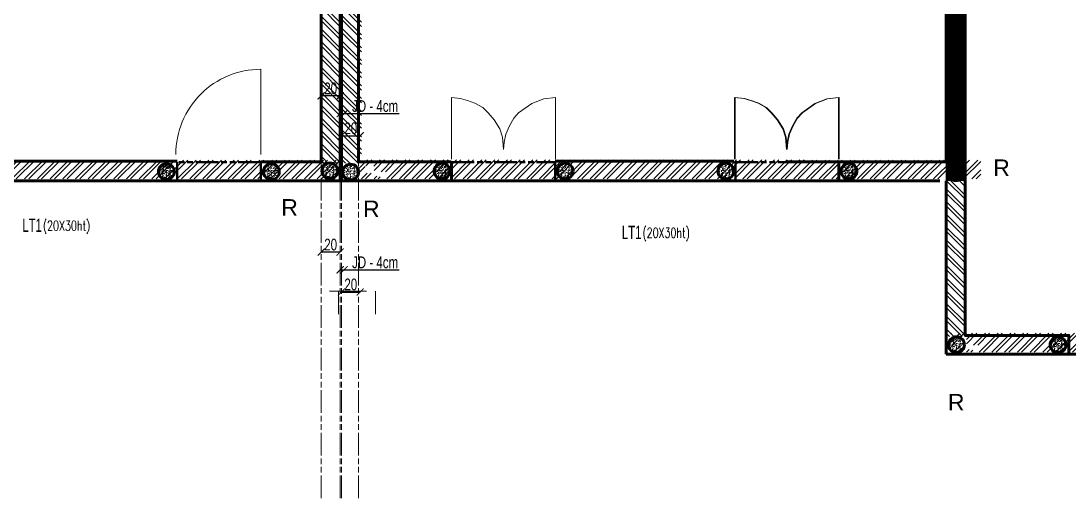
# Model space of a CAD drawing. Header units: metres. Extents: x -12536 to 12621, y -17191 to 9596.
# Drawn here: x -1812 to -702, y -5494 to -4989 of the extents above; entities that cross this region are included whole.
import ezdxf
from ezdxf.lldxf.tags import DXFTag

# ---------------------------------------------------------------- set-up
doc = ezdxf.new("R2010")
doc.units = ezdxf.units.M
doc.header["$MEASUREMENT"] = 0
doc.header["$PDMODE"] = 2
doc.header["$PDSIZE"] = 0.25
doc.linetypes.add('ACAD_ISO09W100', pattern=[45, 24, -3, 6, -3, 6, -3])
for name, color, linetype, lineweight in [('B-COT', 1, 'Continuous', 18), ('B-HAC', 8, 'Continuous', 9), ('B-HACH', 8, 'Continuous', 9), ('B-TEXT-LINTEAU', 3, 'Continuous', 30), ('B-titre linteau', 7, 'Continuous', 40), ('B-TITRE POTEAUX', 7, 'Continuous', 60), ('B-VOILE-BA', 7, 'Continuous', 60)]:
    doc.layers.add(name, color=color, linetype=linetype, lineweight=lineweight)
doc.layers.add('B-HATCH-RELEVE', color=7, linetype='Continuous')
doc.layers.add('Calque commun', color=7, linetype='Continuous')
doc.styles.add('Arial', font='arial.ttf', dxfattribs={"height": 0.128})
doc.styles.add('Arial Narrow', font='ARIALN.TTF', dxfattribs={"width": 0.5})
doc.styles.add('TEXTE', font='arial.ttf', dxfattribs={"width": 0.7})
doc.styles.add('TEXTE100', font='romans.shx', dxfattribs={"width": 0.7, "height": 0.3})
tags = doc.linetypes.add('HIDDEN', pattern=[0.375, 0.25, -0.125]).pattern_tags.tags
tags[6:7] = [DXFTag(74, 4), DXFTag(75, 0), DXFTag(340, '0'), DXFTag(46, 1.0), DXFTag(50, 0.0), DXFTag(44, 0.0), DXFTag(45, 0.0)]
tags[4:5] = [DXFTag(74, 4), DXFTag(75, 0), DXFTag(340, '0'), DXFTag(46, 1.0), DXFTag(50, 0.0), DXFTag(44, 0.0), DXFTag(45, 0.0)]
tags = doc.linetypes.add('HIDDENX2', pattern=[0.75, 0.5, -0.25]).pattern_tags.tags
tags[6:7] = [DXFTag(74, 4), DXFTag(75, 0), DXFTag(340, '0'), DXFTag(46, 1.0), DXFTag(50, 0.0), DXFTag(44, 0.0), DXFTag(45, 0.0)]
tags[4:5] = [DXFTag(74, 4), DXFTag(75, 0), DXFTag(340, '0'), DXFTag(46, 1.0), DXFTag(50, 0.0), DXFTag(44, 0.0), DXFTag(45, 0.0)]
doc.dimstyles.new('COT 50', dxfattribs={"dimscale": 0.05, "dimtxt": 250, "dimasz": 150, "dimexe": 1, "dimexo": 2, "dimgap": 30, "dimtad": 1, "dimdec": 1, "dimrnd": 0.5, "dimzin": 12, "dimdsep": 46, "dimtxsty": 'TEXTE', "dimblk1": 'ARCHTICK', "dimblk2": 'ARCHTICK', "dimsah": 1, "dimcen": 0, "dimdle": 1.5, "dimclrd": 1, "dimclre": 1, "dimclrt": 3, "dimadec": 0, "dimazin": 0, "dimtfac": 1, "dimtdec": 1, "dimtmove": 0, "dimatfit": 3, "dimldrblk": 'ARCHTICK', "dimfxl": 1, "dimtolj": 1, "dimtzin": 0, "dimarcsym": 0})

# ---------------------------------------------------------------- blocks, each defined once
blk = doc.blocks.new('_ArchTick')
at = {"color": 0, "linetype": 'ByBlock', "const_width": 0.15}
blk.add_lwpolyline([(-0.5, -0.5), (0.5, 0.5)], dxfattribs=at)
blk = doc.blocks.new('*D1906')
at = {"layer": 'B-HATCH-RELEVE', "color": 1, "linetype": 'ByBlock', "lineweight": -2, "transparency": 16777216}
for p, q in [((-1474, -5087.1), (-1469.8, -5087.1)), ((-1473.9, -5087.1), (-1473.9, -5087.1)), ((-1469.8, -5087.1), (-1469.8, -5087.1)), ((-1469.8, -5087.1), (-1411.5, -5087.1))]:
    blk.add_line(p, q, dxfattribs=at)
at = {"layer": 'Defpoints', "color": 0, "transparency": 16777216}
for p in [(-1473.9, -5019.2), (-1469.8, -5019.2), (-1469.8, -5087.1)]:
    blk.add_point(p, dxfattribs=at)
at = {"layer": 'B-HATCH-RELEVE', "color": 1, "lineweight": -2, "transparency": 16777216, "xscale": 7.5, "yscale": 7.5, "zscale": 7.5, "rotation": 180}
blk.add_blockref('_ArchTick', (-1473.9, -5087.1), dxfattribs=at)
at = {"layer": 'B-HATCH-RELEVE', "color": 1, "lineweight": -2, "transparency": 16777216, "xscale": 7.5, "yscale": 7.5, "zscale": 7.5}
blk.add_blockref('_ArchTick', (-1469.8, -5087.1), dxfattribs=at)
at = {"layer": 'B-HATCH-RELEVE', "color": 3, "transparency": 16777216, "insert": (-1436.9, -5079.2), "char_height": 12.5, "attachment_point": 5, "style": 'TEXTE'}
blk.add_mtext('\\A1;JD - 4cm', dxfattribs=at)
blk = doc.blocks.new('*D1907')
at = {"layer": 'B-HATCH-RELEVE', "color": 1, "linetype": 'ByBlock', "lineweight": -2, "transparency": 16777216}
for p, q in [((-1474, -5068.3), (-1494.1, -5068.3)), ((-1494, -5068.3), (-1494, -5068.3)), ((-1474, -5068.3), (-1474, -5068.3))]:
    blk.add_line(p, q, dxfattribs=at)
at = {"layer": 'Defpoints', "color": 0, "transparency": 16777216}
for p in [(-1494, -5068.3), (-1494, -5068.4), (-1474, -5068.4)]:
    blk.add_point(p, dxfattribs=at)
at = {"layer": 'B-HATCH-RELEVE', "color": 1, "lineweight": -2, "transparency": 16777216, "xscale": 7.5, "yscale": 7.5, "zscale": 7.5, "rotation": 180}
blk.add_blockref('_ArchTick', (-1494, -5068.3), dxfattribs=at)
at = {"layer": 'B-HATCH-RELEVE', "color": 1, "lineweight": -2, "transparency": 16777216, "xscale": 7.5, "yscale": 7.5, "zscale": 7.5}
blk.add_blockref('_ArchTick', (-1474, -5068.3), dxfattribs=at)
at = {"layer": 'B-HATCH-RELEVE', "color": 3, "transparency": 16777216, "insert": (-1484, -5060.5), "char_height": 12.5, "attachment_point": 5, "style": 'TEXTE'}
blk.add_mtext('\\A1;20', dxfattribs=at)
blk = doc.blocks.new('*D1908')
at = {"layer": 'B-HATCH-RELEVE', "color": 1, "linetype": 'ByBlock', "lineweight": -2, "transparency": 16777216}
for p, q in [((-1472.7, -5110.6), (-1452.7, -5110.6)), ((-1472.6, -5110.6), (-1472.6, -5110.6)), ((-1452.8, -5110.6), (-1452.8, -5110.6))]:
    blk.add_line(p, q, dxfattribs=at)
at = {"layer": 'Defpoints', "color": 0, "transparency": 16777216}
for p in [(-1472.6, -5101.7), (-1452.8, -5101.7), (-1452.8, -5110.6)]:
    blk.add_point(p, dxfattribs=at)
at = {"layer": 'B-HATCH-RELEVE', "color": 1, "lineweight": -2, "transparency": 16777216, "xscale": 7.5, "yscale": 7.5, "zscale": 7.5, "rotation": 180}
blk.add_blockref('_ArchTick', (-1472.6, -5110.6), dxfattribs=at)
at = {"layer": 'B-HATCH-RELEVE', "color": 1, "lineweight": -2, "transparency": 16777216, "xscale": 7.5, "yscale": 7.5, "zscale": 7.5}
blk.add_blockref('_ArchTick', (-1452.8, -5110.6), dxfattribs=at)
at = {"layer": 'B-HATCH-RELEVE', "color": 3, "transparency": 16777216, "insert": (-1462.7, -5102.7), "char_height": 12.5, "attachment_point": 5, "style": 'TEXTE'}
blk.add_mtext('\\A1;20', dxfattribs=at)
blk = doc.blocks.new('*D1950')
at = {"layer": 'B-HATCH-RELEVE', "color": 1, "linetype": 'ByBlock', "lineweight": -2, "transparency": 16777216}
for p, q in [((-1473.9, -5252.4), (-1473.9, -5252.5)), ((-1473.9, -5252.4), (-1469.8, -5252.4)), ((-1469.8, -5252.4), (-1469.8, -5252.5)), ((-1469.8, -5252.4), (-1411.5, -5252.4))]:
    blk.add_line(p, q, dxfattribs=at)
at = {"layer": 'Defpoints', "color": 0, "transparency": 16777216}
for p in [(-1473.9, -5184.6), (-1469.8, -5184.6), (-1469.8, -5252.4)]:
    blk.add_point(p, dxfattribs=at)
at = {"layer": 'B-HATCH-RELEVE', "color": 1, "lineweight": -2, "transparency": 16777216, "xscale": 7.5, "yscale": 7.5, "zscale": 7.5, "rotation": 180}
blk.add_blockref('_ArchTick', (-1473.9, -5252.4), dxfattribs=at)
at = {"layer": 'B-HATCH-RELEVE', "color": 1, "lineweight": -2, "transparency": 16777216, "xscale": 7.5, "yscale": 7.5, "zscale": 7.5}
blk.add_blockref('_ArchTick', (-1469.8, -5252.4), dxfattribs=at)
at = {"layer": 'B-HATCH-RELEVE', "color": 3, "transparency": 16777216, "insert": (-1436.9, -5244.6), "char_height": 12.5, "attachment_point": 5, "style": 'TEXTE'}
blk.add_mtext('\\A1;JD - 4cm', dxfattribs=at)
blk = doc.blocks.new('*D1951')
at = {"layer": 'B-HATCH-RELEVE', "color": 1, "linetype": 'ByBlock', "lineweight": -2, "transparency": 16777216}
for p, q in [((-1474, -5233.7), (-1494.1, -5233.7)), ((-1494, -5233.7), (-1494, -5233.6)), ((-1474, -5233.7), (-1474, -5233.6))]:
    blk.add_line(p, q, dxfattribs=at)
at = {"layer": 'Defpoints', "color": 0, "transparency": 16777216}
for p in [(-1494, -5233.7), (-1494, -5233.8), (-1474, -5233.8)]:
    blk.add_point(p, dxfattribs=at)
at = {"layer": 'B-HATCH-RELEVE', "color": 1, "lineweight": -2, "transparency": 16777216, "xscale": 7.5, "yscale": 7.5, "zscale": 7.5, "rotation": 180}
blk.add_blockref('_ArchTick', (-1494, -5233.7), dxfattribs=at)
at = {"layer": 'B-HATCH-RELEVE', "color": 1, "lineweight": -2, "transparency": 16777216, "xscale": 7.5, "yscale": 7.5, "zscale": 7.5}
blk.add_blockref('_ArchTick', (-1474, -5233.7), dxfattribs=at)
at = {"layer": 'B-HATCH-RELEVE', "color": 3, "transparency": 16777216, "insert": (-1484, -5225.8), "char_height": 12.5, "attachment_point": 5, "style": 'TEXTE'}
blk.add_mtext('\\A1;20', dxfattribs=at)
blk = doc.blocks.new('*D1952')
at = {"layer": 'B-HATCH-RELEVE', "color": 1, "linetype": 'ByBlock', "lineweight": -2, "transparency": 16777216}
for p, q in [((-1472.6, -5275.9), (-1472.6, -5276)), ((-1472.6, -5275.9), (-1452.7, -5275.9)), ((-1452.7, -5275.9), (-1452.7, -5276))]:
    blk.add_line(p, q, dxfattribs=at)
at = {"layer": 'Defpoints', "color": 0, "transparency": 16777216}
for p in [(-1472.6, -5267.1), (-1452.7, -5267.1), (-1452.7, -5275.9)]:
    blk.add_point(p, dxfattribs=at)
at = {"layer": 'B-HATCH-RELEVE', "color": 1, "lineweight": -2, "transparency": 16777216, "xscale": 7.5, "yscale": 7.5, "zscale": 7.5, "rotation": 180}
blk.add_blockref('_ArchTick', (-1472.6, -5275.9), dxfattribs=at)
at = {"layer": 'B-HATCH-RELEVE', "color": 1, "lineweight": -2, "transparency": 16777216, "xscale": 7.5, "yscale": 7.5, "zscale": 7.5}
blk.add_blockref('_ArchTick', (-1452.7, -5275.9), dxfattribs=at)
at = {"layer": 'B-HATCH-RELEVE', "color": 3, "transparency": 16777216, "insert": (-1462.7, -5268), "char_height": 12.5, "attachment_point": 5, "style": 'TEXTE'}
blk.add_mtext('\\A1;20', dxfattribs=at)

msp = doc.modelspace()

# ---------------------------------------------------------------- hatches: boundary and pattern name
at = {"layer": 'B-HAC'}
h = msp.add_hatch(dxfattribs=at)
h.set_pattern_fill('ANSI32', color=1, angle=-90)
h.set_pattern_definition([(315, (3120.4723, -9474.8933), (0.265165043, 0.265165043), []), (315, (3120.4723, -9475.07007), (0.265165043, 0.265165043), [])])
h.paths.add_polyline_path([(-810.752, -4441.342), (-812.028, -5157.893), (-832.028, -5157.893), (-830.752, -4441.342)])
h.paths.add_polyline_path([(-829.965, -4185.465), (-824.456, -4185.539), (-824.456, -4195.883), (-829.965, -4195.808)])
h.paths.add_polyline_path([(-826.055, -4173.308), (-818.222, -4173.263), (-818.196, -4182.535), (-826.029, -4182.579)])
h = msp.add_hatch(dxfattribs=at)
h.set_pattern_fill('ANSI32', color=256, angle=-90)
h.set_pattern_definition([(315, (90611.244, 58601.334), (6.7351921, 6.7351921), []), (315, (90611.244, 58596.844), (6.7351921, 6.7351921), [])])
h.paths.add_polyline_path([(-1473.428, -4281.367), (-1473.504, -5140.45), (-1493.504, -5140.45), (-1493.428, -4281.367)])
h.paths.add_polyline_path([(-1491.342, -4300.529), (-1485.834, -4300.604), (-1485.834, -4310.947), (-1491.342, -4310.873)], flags=16)
h.paths.add_polyline_path([(-1487.433, -4288.372), (-1479.6, -4288.328), (-1479.574, -4297.599), (-1487.407, -4297.644)], flags=16)
h = msp.add_hatch(dxfattribs=at)
h.set_pattern_fill('ANSI32', color=256, angle=-90)
h.set_pattern_definition([(315, (90633.294, 58602.068), (6.7351921, 6.7351921), []), (315, (90633.294, 58597.578), (6.7351921, 6.7351921), [])])
h.paths.add_polyline_path([(-1451.377, -4280.633), (-1451.453, -5139.716), (-1471.453, -5139.716), (-1471.377, -4280.633)])
h.paths.add_polyline_path([(-1469.292, -4299.795), (-1463.783, -4299.87), (-1463.783, -4310.213), (-1469.292, -4310.138)], flags=16)
h.paths.add_polyline_path([(-1465.383, -4287.638), (-1457.549, -4287.593), (-1457.523, -4296.865), (-1465.356, -4296.91)], flags=16)
h = msp.add_hatch(dxfattribs=at)
h.set_pattern_fill('ANSI32', color=256, angle=-90)
h.set_pattern_definition([(315, (91273.072, 58418.866), (6.7351921, 6.7351921), []), (315, (91273.072, 58414.376), (6.7351921, 6.7351921), [])])
h.paths.add_polyline_path([(-811.599, -4463.835), (-811.676, -5322.918), (-831.676, -5322.918), (-831.599, -4463.835)])
h.paths.add_polyline_path([(-829.514, -4482.997), (-824.006, -4483.072), (-824.006, -4493.415), (-829.514, -4493.34)], flags=16)
h.paths.add_polyline_path([(-825.605, -4470.84), (-817.772, -4470.795), (-817.746, -4480.067), (-825.579, -4480.112)], flags=16)
h = msp.add_hatch(dxfattribs=at)
h.set_pattern_fill('ANSI32', color=256)
h.set_pattern_definition([(45, (-65016.894, 86948.46), (-6.7351921, 6.7351921), []), (45, (-65012.404, 86948.46), (-6.7351921, 6.7351921), [])])
h.paths.add_polyline_path([(-2134.193, -5136.211), (-1475.35, -5136.287), (-1475.35, -5156.287), (-2134.193, -5156.211)])
h.paths.add_polyline_path([(-2115.031, -5154.126), (-2114.957, -5148.617), (-2104.613, -5148.617), (-2104.688, -5154.126)], flags=16)
h.paths.add_polyline_path([(-2127.188, -5150.216), (-2127.233, -5142.383), (-2117.961, -5142.357), (-2117.916, -5150.19)], flags=16)
h = msp.add_hatch(dxfattribs=at)
h.set_pattern_fill('ANSI32', color=256)
h.set_pattern_definition([(45, (-64337.053, 86948.525), (-6.7351921, 6.7351921), []), (45, (-64332.563, 86948.525), (-6.7351921, 6.7351921), [])])
h.paths.add_polyline_path([(-1454.352, -5136.146), (-795.509, -5136.222), (-795.509, -5156.222), (-1454.352, -5156.146)])
h.paths.add_polyline_path([(-1435.19, -5154.061), (-1435.116, -5148.552), (-1424.772, -5148.552), (-1424.847, -5154.061)], flags=16)
h.paths.add_polyline_path([(-1447.347, -5150.151), (-1447.392, -5142.318), (-1438.12, -5142.292), (-1438.075, -5150.125)], flags=16)
h = msp.add_hatch(dxfattribs=at)
h.set_pattern_fill('ANSI32', color=256)
h.set_pattern_definition([(45, (-63709.6765, 86765.096), (-6.7351921, 6.7351921), []), (45, (-63705.186, 86765.096), (-6.7351921, 6.7351921), [])])
h.paths.add_polyline_path([(-826.975, -5319.575), (-168.132, -5319.651), (-168.132, -5339.651), (-826.975, -5339.575)])
h.paths.add_polyline_path([(-807.813, -5337.49), (-807.739, -5331.982), (-797.395, -5331.982), (-797.47, -5337.49)], flags=16)
h.paths.add_polyline_path([(-819.971, -5333.581), (-820.015, -5325.748), (-810.743, -5325.722), (-810.699, -5333.555)], flags=16)
at = {"layer": 'B-HACH', "ltscale": 0.225}
h = msp.add_hatch(dxfattribs=at)
h.set_pattern_fill('AR-CONC', color=256, scale=0.028, style=0)
h.set_pattern_definition([(50, (6449.7397, 6188.8303), (5.1011707, -0.4462944), [0.5334, -5.8674]), (355, (6449.74, 6188.83), (-0.9867991, 5.349586), [0.42672, -4.69392]), (100.451, (6450.165, 6188.793), (4.11439, 4.9032673), [0.45332, -4.98652]), (46.1842, (6449.74, 6190.2527), (7.5902131, -1.1771852), [0.8001, -8.8011]), (96.6356, (6450.372, 6190.1546), (6.6473186, 6.9279156), [0.67998, -7.47978]), (351.184, (6449.74, 6190.253), (6.647329, 6.9279033), [0.64008, -7.04088]), (21, (6450.451, 6189.897), (4.2452166, -2.8634345), [0.5334, -5.8674]), (326, (6450.451, 6189.897), (1.7304568, 5.157263), [0.42672, -4.69392]), (71.4514, (6450.8047, 6189.6584), (5.9756617, 2.29384), [0.45332, -4.98652]), (37.5, (6449.7397, 6188.8303), (0.0864809, 2.3675411), [0, -4.637024, 0, -4.76504, 0, -4.7117]), (7.5, (6449.7397, 6188.8303), (1.87095055, 2.8050561), [0, -2.716784, 0, -4.530344, 0, -1.79578]), (327.5, (6448.1538, 6188.8303), (3.79653666, -0.16040483), [0, -1.778, 0, -5.54736, 0, -7.36092]), (317.5, (6447.4426, 6188.8303), (4.1476171, 0.71194175), [0, -2.3114, 0, -3.684016, 0, -5.22732])])
h.paths.add_polyline_path([(-1476.447, -5147.633, 1), (-1493.247, -5147.633, 1)])
h = msp.add_hatch(dxfattribs=at)
h.set_pattern_fill('AR-CONC', color=256, scale=0.028, style=0)
h.set_pattern_definition([(50, (6276.5883, 6187.855), (5.1011707, -0.4462944), [0.5334, -5.8674]), (355, (6276.5883, 6187.855), (-0.9867991, 5.349586), [0.42672, -4.69392]), (100.451, (6277.0134, 6187.818), (4.11439, 4.9032673), [0.45332, -4.98652]), (46.1842, (6276.5883, 6189.2775), (7.5902131, -1.1771852), [0.8001, -8.8011]), (96.6356, (6277.221, 6189.1794), (6.6473186, 6.9279156), [0.67998, -7.47978]), (351.184, (6276.588, 6189.2775), (6.647329, 6.9279033), [0.64008, -7.04088]), (21, (6277.2995, 6188.922), (4.2452166, -2.8634345), [0.5334, -5.8674]), (326, (6277.2995, 6188.922), (1.7304568, 5.157263), [0.42672, -4.69392]), (71.4514, (6277.6533, 6188.6833), (5.9756617, 2.29384), [0.45332, -4.98652]), (37.5, (6276.5883, 6187.8551), (0.0864809, 2.3675411), [0, -4.637024, 0, -4.76504, 0, -4.7117]), (7.5, (6276.5883, 6187.855), (1.87095055, 2.8050561), [0, -2.716784, 0, -4.530344, 0, -1.79578]), (327.5, (6275.0024, 6187.8551), (3.79653666, -0.16040483), [0, -1.778, 0, -5.54736, 0, -7.36092]), (317.5, (6274.291, 6187.855), (4.1476171, 0.71194175), [0, -2.3114, 0, -3.684016, 0, -5.22732])])
h.paths.add_polyline_path([(-1649.599, -5148.608, 1), (-1666.399, -5148.608, 1)])
h = msp.add_hatch(dxfattribs=at)
h.set_pattern_fill('AR-CONC', color=256, scale=0.028, style=0)
h.set_pattern_definition([(50, (6387.7923, 6187.855), (5.1011707, -0.4462944), [0.5334, -5.8674]), (355, (6387.7923, 6187.855), (-0.9867991, 5.349586), [0.42672, -4.69392]), (100.451, (6388.2174, 6187.818), (4.11439, 4.9032673), [0.45332, -4.98652]), (46.1842, (6387.7923, 6189.2775), (7.5902131, -1.1771852), [0.8001, -8.8011]), (96.6356, (6388.425, 6189.1794), (6.6473186, 6.9279156), [0.67998, -7.47978]), (351.184, (6387.792, 6189.2775), (6.647329, 6.9279033), [0.64008, -7.04088]), (21, (6388.5035, 6188.922), (4.2452166, -2.8634345), [0.5334, -5.8674]), (326, (6388.5035, 6188.922), (1.7304568, 5.157263), [0.42672, -4.69392]), (71.4514, (6388.8573, 6188.6833), (5.9756617, 2.29384), [0.45332, -4.98652]), (37.5, (6387.7923, 6187.8551), (0.0864809, 2.3675411), [0, -4.637024, 0, -4.76504, 0, -4.7117]), (7.5, (6387.7923, 6187.855), (1.87095055, 2.8050561), [0, -2.716784, 0, -4.530344, 0, -1.79578]), (327.5, (6386.2064, 6187.8551), (3.79653666, -0.16040483), [0, -1.778, 0, -5.54736, 0, -7.36092]), (317.5, (6385.4952, 6187.855), (4.1476171, 0.71194175), [0, -2.3114, 0, -3.684016, 0, -5.22732])])
h.paths.add_polyline_path([(-1538.395, -5148.608, 1), (-1555.195, -5148.608, 1)])
h = msp.add_hatch(dxfattribs=at)
h.set_pattern_fill('AR-CONC', color=256, scale=0.028, style=0)
h.set_pattern_definition([(50, (6471.7094, 6187.3667), (5.1011707, -0.4462944), [0.5334, -5.8674]), (355, (6471.7094, 6187.3667), (-0.9867991, 5.349586), [0.42672, -4.69392]), (100.451, (6472.1345, 6187.3295), (4.11439, 4.9032673), [0.45332, -4.98652]), (46.1842, (6471.7094, 6188.789), (7.5902131, -1.1771852), [0.8001, -8.8011]), (96.6356, (6472.342, 6188.691), (6.6473186, 6.9279156), [0.67998, -7.47978]), (351.184, (6471.709, 6188.789), (6.647329, 6.9279033), [0.64008, -7.04088]), (21, (6472.4206, 6188.4335), (4.2452166, -2.8634345), [0.5334, -5.8674]), (326, (6472.4206, 6188.4335), (1.7304568, 5.157263), [0.42672, -4.69392]), (71.4514, (6472.7743, 6188.195), (5.9756617, 2.29384), [0.45332, -4.98652]), (37.5, (6471.7094, 6187.3667), (0.0864809, 2.3675411), [0, -4.637024, 0, -4.76504, 0, -4.7117]), (7.5, (6471.7094, 6187.3667), (1.87095055, 2.8050561), [0, -2.716784, 0, -4.530344, 0, -1.79578]), (327.5, (6470.1234, 6187.3667), (3.79653666, -0.16040483), [0, -1.778, 0, -5.54736, 0, -7.36092]), (317.5, (6469.4122, 6187.3667), (4.1476171, 0.71194175), [0, -2.3114, 0, -3.684016, 0, -5.22732])])
h.paths.add_polyline_path([(-1454.478, -5149.097, 1), (-1471.278, -5149.097, 1)])
h = msp.add_hatch(dxfattribs=at)
h.set_pattern_fill('AR-CONC', color=256, scale=0.028, style=0)
h.set_pattern_definition([(50, (6568.5594, 6188.3935), (5.1011707, -0.4462944), [0.5334, -5.8674]), (355, (6568.5594, 6188.3935), (-0.9867991, 5.349586), [0.42672, -4.69392]), (100.451, (6568.9845, 6188.3564), (4.11439, 4.9032673), [0.45332, -4.98652]), (46.1842, (6568.5594, 6189.816), (7.5902131, -1.1771852), [0.8001, -8.8011]), (96.6356, (6569.192, 6189.718), (6.6473186, 6.9279156), [0.67998, -7.47978]), (351.184, (6568.559, 6189.816), (6.647329, 6.9279033), [0.64008, -7.04088]), (21, (6569.2706, 6189.4603), (4.2452166, -2.8634345), [0.5334, -5.8674]), (326, (6569.2706, 6189.4603), (1.7304568, 5.157263), [0.42672, -4.69392]), (71.4514, (6569.6244, 6189.2217), (5.9756617, 2.29384), [0.45332, -4.98652]), (37.5, (6568.5594, 6188.3935), (0.0864809, 2.3675411), [0, -4.637024, 0, -4.76504, 0, -4.7117]), (7.5, (6568.5594, 6188.3935), (1.87095055, 2.8050561), [0, -2.716784, 0, -4.530344, 0, -1.79578]), (327.5, (6566.9734, 6188.3935), (3.79653666, -0.16040483), [0, -1.778, 0, -5.54736, 0, -7.36092]), (317.5, (6566.2622, 6188.3935), (4.1476171, 0.71194175), [0, -2.3114, 0, -3.684016, 0, -5.22732])])
h.paths.add_polyline_path([(-1357.628, -5148.07, 1), (-1374.428, -5148.07, 1)])
h = msp.add_hatch(dxfattribs=at)
h.set_pattern_fill('AR-CONC', color=256, scale=0.028, style=0)
h.set_pattern_definition([(50, (6698.9954, 6188.3935), (5.1011707, -0.4462944), [0.5334, -5.8674]), (355, (6698.9954, 6188.3935), (-0.9867991, 5.349586), [0.42672, -4.69392]), (100.451, (6699.4205, 6188.3564), (4.11439, 4.9032673), [0.45332, -4.98652]), (46.1842, (6698.9954, 6189.816), (7.5902131, -1.1771852), [0.8001, -8.8011]), (96.6356, (6699.628, 6189.718), (6.6473186, 6.9279156), [0.67998, -7.47978]), (351.184, (6698.995, 6189.816), (6.647329, 6.9279033), [0.64008, -7.04088]), (21, (6699.7066, 6189.4603), (4.2452166, -2.8634345), [0.5334, -5.8674]), (326, (6699.7066, 6189.4603), (1.7304568, 5.157263), [0.42672, -4.69392]), (71.4514, (6700.0603, 6189.2217), (5.9756617, 2.29384), [0.45332, -4.98652]), (37.5, (6698.9954, 6188.3935), (0.0864809, 2.3675411), [0, -4.637024, 0, -4.76504, 0, -4.7117]), (7.5, (6698.9954, 6188.3935), (1.87095055, 2.8050561), [0, -2.716784, 0, -4.530344, 0, -1.79578]), (327.5, (6697.4094, 6188.3935), (3.79653666, -0.16040483), [0, -1.778, 0, -5.54736, 0, -7.36092]), (317.5, (6696.6982, 6188.3935), (4.1476171, 0.71194175), [0, -2.3114, 0, -3.684016, 0, -5.22732])])
h.paths.add_polyline_path([(-1227.192, -5148.07, 1), (-1243.992, -5148.07, 1)])
h = msp.add_hatch(dxfattribs=at)
h.set_pattern_fill('AR-CONC', color=256, scale=0.028, style=0)
h.set_pattern_definition([(50, (6869.0596, 6188.3935), (5.1011707, -0.4462944), [0.5334, -5.8674]), (355, (6869.0596, 6188.3935), (-0.9867991, 5.349586), [0.42672, -4.69392]), (100.451, (6869.4847, 6188.3564), (4.11439, 4.9032673), [0.45332, -4.98652]), (46.1842, (6869.0596, 6189.816), (7.5902131, -1.1771852), [0.8001, -8.8011]), (96.6356, (6869.692, 6189.718), (6.6473186, 6.9279156), [0.67998, -7.47978]), (351.184, (6869.0596, 6189.816), (6.647329, 6.9279033), [0.64008, -7.04088]), (21, (6869.771, 6189.4603), (4.2452166, -2.8634345), [0.5334, -5.8674]), (326, (6869.771, 6189.4603), (1.7304568, 5.157263), [0.42672, -4.69392]), (71.4514, (6870.1246, 6189.2217), (5.9756617, 2.29384), [0.45332, -4.98652]), (37.5, (6869.0596, 6188.3935), (0.0864809, 2.3675411), [0, -4.637024, 0, -4.76504, 0, -4.7117]), (7.5, (6869.0596, 6188.3935), (1.87095055, 2.8050561), [0, -2.716784, 0, -4.530344, 0, -1.79578]), (327.5, (6867.4736, 6188.3935), (3.79653666, -0.16040483), [0, -1.778, 0, -5.54736, 0, -7.36092]), (317.5, (6866.7624, 6188.3935), (4.1476171, 0.71194175), [0, -2.3114, 0, -3.684016, 0, -5.22732])])
h.paths.add_polyline_path([(-1057.128, -5148.07, 1), (-1073.928, -5148.07, 1)])
h = msp.add_hatch(dxfattribs=at)
h.set_pattern_fill('AR-CONC', color=256, scale=0.028, style=0)
h.set_pattern_definition([(50, (6999.4956, 6188.3935), (5.1011707, -0.4462944), [0.5334, -5.8674]), (355, (6999.4956, 6188.3935), (-0.9867991, 5.349586), [0.42672, -4.69392]), (100.451, (6999.9207, 6188.3564), (4.11439, 4.9032673), [0.45332, -4.98652]), (46.1842, (6999.4956, 6189.816), (7.5902131, -1.1771852), [0.8001, -8.8011]), (96.6356, (7000.128, 6189.718), (6.6473186, 6.9279156), [0.67998, -7.47978]), (351.184, (6999.4956, 6189.816), (6.647329, 6.9279033), [0.64008, -7.04088]), (21, (7000.207, 6189.4603), (4.2452166, -2.8634345), [0.5334, -5.8674]), (326, (7000.207, 6189.4603), (1.7304568, 5.157263), [0.42672, -4.69392]), (71.4514, (7000.5606, 6189.2217), (5.9756617, 2.29384), [0.45332, -4.98652]), (37.5, (6999.4956, 6188.3935), (0.0864809, 2.3675411), [0, -4.637024, 0, -4.76504, 0, -4.7117]), (7.5, (6999.4956, 6188.3935), (1.87095055, 2.8050561), [0, -2.716784, 0, -4.530344, 0, -1.79578]), (327.5, (6997.9096, 6188.3935), (3.79653666, -0.16040483), [0, -1.778, 0, -5.54736, 0, -7.36092]), (317.5, (6997.1984, 6188.3935), (4.1476171, 0.71194175), [0, -2.3114, 0, -3.684016, 0, -5.22732])])
h.paths.add_polyline_path([(-926.692, -5148.07, 1), (-943.492, -5148.07, 1)])
h = msp.add_hatch(dxfattribs=at)
h.set_pattern_fill('AR-CONC', color=256, scale=0.028, style=0)
h.set_pattern_definition([(50, (7112.5963, 6186.9178), (5.1011707, -0.4462944), [0.5334, -5.8674]), (355, (7112.5963, 6186.918), (-0.9867991, 5.349586), [0.42672, -4.69392]), (100.451, (7113.0214, 6186.8806), (4.11439, 4.9032673), [0.45332, -4.98652]), (46.1842, (7112.596, 6188.34), (7.5902131, -1.1771852), [0.8001, -8.8011]), (96.6356, (7113.229, 6188.242), (6.6473186, 6.9279156), [0.67998, -7.47978]), (351.184, (7112.596, 6188.34), (6.647329, 6.9279033), [0.64008, -7.04088]), (21, (7113.3075, 6187.9846), (4.2452166, -2.8634345), [0.5334, -5.8674]), (326, (7113.3075, 6187.9846), (1.7304568, 5.157263), [0.42672, -4.69392]), (71.4514, (7113.661, 6187.746), (5.9756617, 2.29384), [0.45332, -4.98652]), (37.5, (7112.5963, 6186.9178), (0.0864809, 2.3675411), [0, -4.637024, 0, -4.76504, 0, -4.7117]), (7.5, (7112.5963, 6186.9178), (1.87095055, 2.8050561), [0, -2.716784, 0, -4.530344, 0, -1.79578]), (327.5, (7111.0103, 6186.9178), (3.79653666, -0.16040483), [0, -1.778, 0, -5.54736, 0, -7.36092]), (317.5, (7110.299, 6186.9178), (4.1476171, 0.71194175), [0, -2.3114, 0, -3.684016, 0, -5.22732])])
h.paths.add_polyline_path([(-813.591, -5149.545, 1), (-830.391, -5149.545, 1)])
h = msp.add_hatch(dxfattribs=at)
h.set_pattern_fill('AR-CONC', color=256, scale=0.028, style=0)
h.set_pattern_definition([(50, (7113.3346, 6004.7333), (5.1011707, -0.4462944), [0.5334, -5.8674]), (355, (7113.3346, 6004.733), (-0.9867991, 5.349586), [0.42672, -4.69392]), (100.451, (7113.7597, 6004.696), (4.11439, 4.9032673), [0.45332, -4.98652]), (46.1842, (7113.3346, 6006.1557), (7.5902131, -1.1771852), [0.8001, -8.8011]), (96.6356, (7113.967, 6006.0576), (6.6473186, 6.9279156), [0.67998, -7.47978]), (351.184, (7113.3346, 6006.156), (6.647329, 6.9279033), [0.64008, -7.04088]), (21, (7114.046, 6005.8), (4.2452166, -2.8634345), [0.5334, -5.8674]), (326, (7114.046, 6005.8), (1.7304568, 5.157263), [0.42672, -4.69392]), (71.4514, (7114.3996, 6005.5614), (5.9756617, 2.29384), [0.45332, -4.98652]), (37.5, (7113.3346, 6004.7333), (0.0864809, 2.3675411), [0, -4.637024, 0, -4.76504, 0, -4.7117]), (7.5, (7113.3346, 6004.7333), (1.87095055, 2.8050561), [0, -2.716784, 0, -4.530344, 0, -1.79578]), (327.5, (7111.7486, 6004.7333), (3.79653666, -0.16040483), [0, -1.778, 0, -5.54736, 0, -7.36092]), (317.5, (7111.0374, 6004.7333), (4.1476171, 0.71194175), [0, -2.3114, 0, -3.684016, 0, -5.22732])])
h.paths.add_polyline_path([(-812.853, -5331.73, 1), (-829.653, -5331.73, 1)])
h = msp.add_hatch(dxfattribs=at)
h.set_pattern_fill('AR-CONC', color=256, scale=0.028, style=0)
h.set_pattern_definition([(50, (7220.954, 6004.703), (5.1011707, -0.4462944), [0.5334, -5.8674]), (355, (7220.954, 6004.703), (-0.9867991, 5.349586), [0.42672, -4.69392]), (100.451, (7221.379, 6004.6658), (4.11439, 4.9032673), [0.45332, -4.98652]), (46.1842, (7220.954, 6006.1253), (7.5902131, -1.1771852), [0.8001, -8.8011]), (96.6356, (7221.5864, 6006.027), (6.6473186, 6.9279156), [0.67998, -7.47978]), (351.184, (7220.954, 6006.125), (6.647329, 6.9279033), [0.64008, -7.04088]), (21, (7221.665, 6005.7697), (4.2452166, -2.8634345), [0.5334, -5.8674]), (326, (7221.665, 6005.77), (1.7304568, 5.157263), [0.42672, -4.69392]), (71.4514, (7222.019, 6005.531), (5.9756617, 2.29384), [0.45332, -4.98652]), (37.5, (7220.9539, 6004.703), (0.0864809, 2.3675411), [0, -4.637024, 0, -4.76504, 0, -4.7117]), (7.5, (7220.954, 6004.703), (1.87095055, 2.8050561), [0, -2.716784, 0, -4.530344, 0, -1.79578]), (327.5, (7219.368, 6004.703), (3.79653666, -0.16040483), [0, -1.778, 0, -5.54736, 0, -7.36092]), (317.5, (7218.6567, 6004.703), (4.1476171, 0.71194175), [0, -2.3114, 0, -3.684016, 0, -5.22732])])
h.paths.add_polyline_path([(-705.233, -5331.76, 1), (-722.033, -5331.76, 1)])

# ---------------------------------------------------------------- linework, layer by layer
at = {"layer": 'B-COT', "linetype": 'ACAD_ISO09W100'}
for p, q in [((-1493.974, -5493.915), (-1493.974, -4134.585)), ((-1473.974, -5493.915), (-1473.974, -4134.738)), ((-1472.512, -5493.915), (-1472.512, -4134.756)), ((-1454.377, -5493.915), (-1454.377, -4135.183))]:
    msp.add_line(p, q, dxfattribs=at)
at = {"layer": 'B-COT', "color": 6, "linetype": 'ACAD_ISO09W100', "lineweight": 50}
for points in [[(-1557.842, -5138.637), (-1646.421, -5138.393), (-1646.421, -5158.366), (-1557.842, -5158.611)], [(-1355.886, -5138.502), (-1246.195, -5138.502), (-1246.195, -5158.535), (-1355.886, -5158.535)], [(-1055.386, -5138.502), (-945.695, -5138.502), (-945.695, -5158.535), (-1055.386, -5158.535)]]:
    msp.add_lwpolyline(points, close=True, dxfattribs=at)
at = {"layer": 'B-VOILE-BA'}
for p, q in [((-1473.993, -5158.276), (-1473.993, -4258.292)), ((-1472.534, -5158.276), (-1472.534, -4258.243)), ((-1493.955, -5138.317), (-1493.955, -4409.948)), ((-832.037, -5138.11), (-832.037, -4408.11)), ((-812.037, -5158.11), (-812.037, -4408.11)), ((-1454.393, -5138.779), (-1454.393, -4663.171)), ((-1937.945, -5137.464), (-1646.566, -5137.464)), ((-1557.825, -5138.312), (-1492, -5138.317)), ((-1454.082, -5138.317), (-1356.224, -5138.317)), ((-1356.136, -5138.292), (-1356.136, -5158.292)), ((-1246.086, -5137.464), (-1057.023, -5137.464)), ((-1002.128, -5138.292), (-832.129, -5138.292)), ((-945.651, -5158.292), (-945.651, -5138.292))]:
    msp.add_line(p, q, dxfattribs=at)
msp.add_polyline3d([(-702.129, -5341.831, 0), (-702.13, -5321.831, 0), (-812.129, -5321.831, 0), (-812.129, -4461.83, 0), (-649.953, -4461.83, 0), (-649.953, -4441.831, 0)], dxfattribs=at)
for centre in [(-1484.847, -5147.633), (-1657.999, -5148.608), (-1546.795, -5148.608), (-1462.878, -5149.097), (-1366.028, -5148.07), (-1235.592, -5148.07), (-1065.528, -5148.07), (-935.092, -5148.07), (-821.991, -5149.545), (-821.253, -5331.73), (-713.633, -5331.76)]:
    msp.add_circle(centre, 8.4, dxfattribs=at)
for points, invisible_edges in [([(-2109.999, -5158.292), (-1474.044, -5158.292), (-809.721, -4441.831)], 14), ([(-1476.081, -5158.292), (-838.72, -5158.292), (-174.397, -4441.831)], 14), ([(-172.13, -4441.831), (-832.129, -5158.292), (-172.13, -5341.831)], 3), ([(-172.13, -4441.831), (-811.848, -4441.831), (-832.129, -5158.292)], 14), ([(-832.129, -5158.292), (-832.129, -5341.831), (-172.13, -5341.831)], 12)]:
    msp.add_3dface(points, dxfattribs=dict(at, invisible_edges=invisible_edges))
at = {"layer": 'Calque commun', "color": 7, "linetype": 'HIDDEN', "lineweight": 5}
msp.add_line((-1558.011, -5040.217), (-1558.011, -5130.217), dxfattribs=at)
at = {"layer": 'Calque commun', "color": 7, "linetype": 'HIDDENX2', "lineweight": 20}
msp.add_line((-1446.064, -5274.928), (-1485.27, -5274.928), dxfattribs=at)
at = {"layer": 'Calque commun', "color": 7, "linetype": 'HIDDEN', "lineweight": 20}
for p, q in [((-1475.666, -5274.928), (-1475.666, -5299.261)), ((-1436.452, -5274.928), (-1436.452, -5299.261))]:
    msp.add_line(p, q, dxfattribs=at)
at = {"layer": 'Calque commun', "color": 7, "linetype": 'Continuous', "lineweight": 5}
msp.add_line((-812.129, -5321.831), (-702.129, -5321.831), dxfattribs=at)
at = {"layer": 'Calque commun', "color": 7, "linetype": 'Continuous', "lineweight": 20}
msp.add_line((-832.129, -5341.831), (-702.129, -5341.831), dxfattribs=at)
at = {"layer": 'Calque commun', "color": 7, "linetype": 'HIDDEN', "lineweight": 5, "flags": 128}
msp.add_lwpolyline([(-1648.01, -5130.217, -0.41421358), (-1558.011, -5040.217)], format="xyb", dxfattribs=at)
for points in [[(-1246.008, -5135.217), (-1246.009, -5070.216), (-1258.355, -5071.62), (-1271.071, -5076.298), (-1284.899, -5086.326), (-1290.183, -5092.095), (-1294.669, -5099.896), (-1298.569, -5108.867), (-1300.324, -5117.448), (-1301.008, -5125.217), (-1302.079, -5112.182), (-1305.005, -5103.211), (-1310.855, -5093.85), (-1317.117, -5086.326), (-1322.947, -5080.784), (-1331.138, -5076.103), (-1339.133, -5073.178), (-1346.349, -5071.033), (-1356.008, -5070.217), (-1356.008, -5135.217)], [(-946.259, -5135.217), (-946.259, -5070.216), (-958.605, -5071.62), (-971.322, -5076.298), (-985.15, -5086.326), (-990.434, -5092.095), (-994.919, -5099.896), (-998.82, -5108.867), (-1000.575, -5117.448), (-1001.259, -5125.217), (-1002.33, -5112.182), (-1005.255, -5103.211), (-1011.106, -5093.85), (-1017.368, -5086.326), (-1023.197, -5080.784), (-1031.388, -5076.103), (-1039.384, -5073.178), (-1046.6, -5071.033), (-1056.259, -5070.217), (-1056.259, -5135.217)], [(-945.508, -5135.217), (-945.508, -5070.216), (-957.854, -5071.62), (-970.571, -5076.298), (-984.399, -5086.326), (-989.683, -5092.095), (-994.168, -5099.896), (-998.069, -5108.867), (-999.824, -5117.448), (-1000.508, -5125.217), (-1001.579, -5112.182), (-1004.504, -5103.211), (-1010.355, -5093.85), (-1016.617, -5086.326), (-1022.446, -5080.784), (-1030.637, -5076.103), (-1038.633, -5073.178), (-1045.849, -5071.033), (-1055.508, -5070.217), (-1055.508, -5135.217)]]:
    msp.add_lwpolyline(points, dxfattribs=at)

# ---------------------------------------------------------------- texts
at = {"layer": 'B-TEXT-LINTEAU', "style": 'TEXTE100', "width": 0.7}
for p in [(-1788.7, -5210.953, -23.81), (-1153.7, -5218.453, -23.81)]:
    msp.add_text('(20X30ht)', height=10.5, dxfattribs=at).set_placement(p)
at = {"layer": 'B-titre linteau', "style": 'Arial Narrow', "width": 0.75}
for p in [(-1810.59, -5212.306, -23.81), (-1175.59, -5219.806, -23.81)]:
    msp.add_text('LT1', height=14, dxfattribs=at).set_placement(p)
at = {"layer": 'B-TITRE POTEAUX', "style": 'Arial'}
for p in [(-782.372, -5153.143, -34.014), (-1536.35, -5195.135, -34.014), (-1449.808, -5196.652, -34.014), (-830.35, -5401.277, -34.014)]:
    msp.add_text('R', height=17.5, dxfattribs=at).set_placement(p)

# ---------------------------------------------------------------- dimensions: what is measured, and where the dimension line sits
at = {"layer": 'B-HATCH-RELEVE'}
for p1, p2, picture, middle in [((-1473.876, -5019.237), (-1469.809, -5019.237), '*D1906', (-1436.92, -5079.208)), ((-1473.864, -5184.579), (-1469.797, -5184.579), '*D1950', (-1436.908, -5244.551))]:
    dim = msp.add_aligned_dim(p1=p1, p2=p2, distance=-67.828, text='JD - <>cm', dimstyle='COT 50', override={"dimfxl": 0.1, "dimfxlon": 1, "dimarcsym": 2}, dxfattribs=at)
    dim.commit()
    dim.dimension.update_dxf_attribs({"geometry": picture, "text_midpoint": middle})
for p1, p2, distance, picture, middle in [((-1474.047, -5068.422), (-1493.994, -5068.422), -0.081, '*D1907', (-1484.02, -5060.459)), ((-1472.58, -5101.722), (-1452.753, -5101.722), -8.851, '*D1908', (-1462.667, -5102.691)), ((-1474.035, -5233.764), (-1493.982, -5233.764), -0.081, '*D1951', (-1484.008, -5225.802)), ((-1472.568, -5267.065), (-1452.741, -5267.065), -8.851, '*D1952', (-1462.655, -5268.033))]:
    dim = msp.add_aligned_dim(p1=p1, p2=p2, distance=distance, dimstyle='COT 50', override={"dimfxl": 0.1, "dimfxlon": 1, "dimarcsym": 2}, dxfattribs=at)
    dim.commit()
    dim.dimension.update_dxf_attribs({"geometry": picture, "text_midpoint": middle})

doc.saveas('drawing.dxf')
